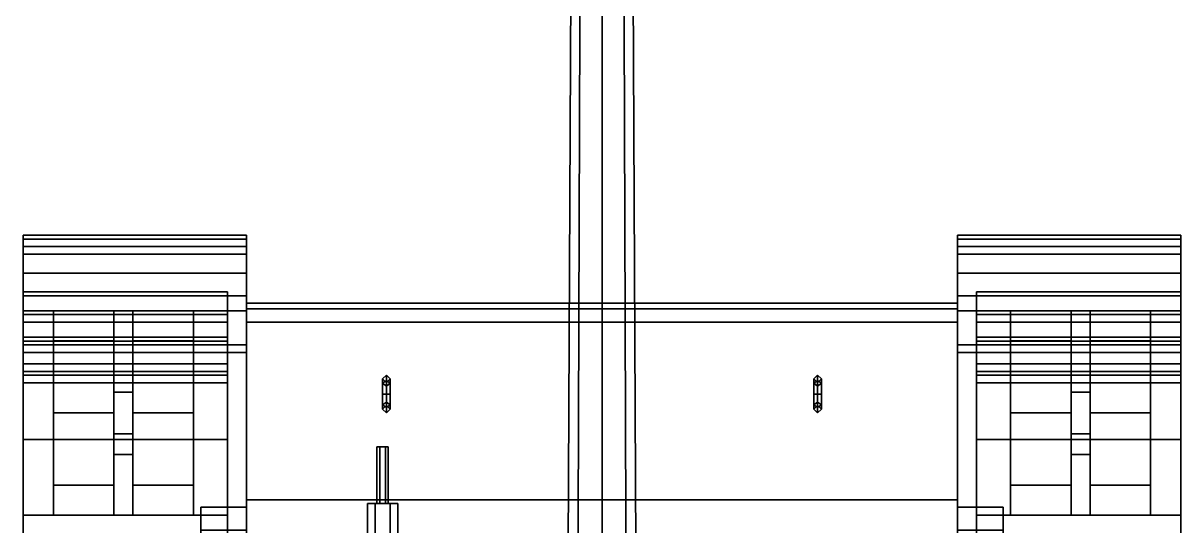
# Model space of a CAD drawing. Header units: millimetres. Extents: x -1.5 to 3, y -11.1 to 7.4.
# Drawn here: x -1.53 to 1.53, y 2.401 to 3.731 of the extents above; entities that cross this region are included whole.
import ezdxf

# ---------------------------------------------------------------- set-up
doc = ezdxf.new("R2010")
doc.units = ezdxf.units.MM
for name, color, linetype in [('gun', 1, 'Continuous'), ('mg', 1, 'Continuous'), ('mudguards', 6, 'Continuous'), ('tracks', 3, 'Continuous'), ('wheel', 2, 'Continuous')]:
    doc.layers.add(name, color=color, linetype=linetype)

msp = doc.modelspace()

# ---------------------------------------------------------------- linework, layer by layer
for points in [[(0.94, 2.9754, 0.7554), (0.94, 2.99, 0.72), (-0.94, 2.99, 0.72), (-0.94, 2.9754, 0.7554)], [(0.94, 2.99, 0.72), (0.94, 2.9754, 0.6846), (-0.94, 2.9754, 0.6846), (-0.94, 2.99, 0.72)], [(-0.94, 2.9754, 0.7554), (-0.94, 2.99, 0.72), (-0.94, 2.99, 0.72), (-0.94, 2.9754, 0.6846)], [(0.94, 2.94, 0.77), (0.94, 2.9754, 0.7554), (-0.94, 2.9754, 0.7554), (-0.94, 2.94, 0.77)], [(0.94, 2.9754, 0.6846), (0.94, 2.94, 0.67), (-0.94, 2.94, 0.67), (-0.94, 2.9754, 0.6846)], [(-0.94, 2.94, 0.77), (-0.94, 2.9754, 0.7554), (-0.94, 2.9754, 0.6846), (-0.94, 2.94, 0.67)], [(0.94, 2.9754, 0.6846), (0.94, 2.99, 0.72), (0.94, 2.99, 0.72), (0.94, 2.9754, 0.7554)], [(0.94, 2.94, 0.67), (0.94, 2.9754, 0.6846), (0.94, 2.9754, 0.7554), (0.94, 2.94, 0.77)], [(-0.94, 2.47, 0.4), (-0.94, -2.47, 0.4), (-0.94, -2.96, 0.89), (-0.94, 2.94, 0.67)], [(0.94, 2.94, 0.67), (0.94, 2.47, 0.4), (-0.94, 2.47, 0.4), (-0.94, 2.94, 0.67)], [(-0.94, 2.94, 0.77), (-0.94, -2.96, 0.89), (-0.94, -2.7338, 1.08), (-0.94, 2.4045, 1.08)], [(0.94, 2.37, 1.1), (0.94, 2.94, 0.77), (-0.94, 2.94, 0.77), (-0.94, 2.37, 1.1)], [(-0.94, -2.96, 0.89), (-0.94, 2.94, 0.77), (-0.94, 2.94, 0.67), (-0.94, -2.96, 0.89)], [(0.94, -2.96, 0.89), (0.94, -2.47, 0.4), (0.94, 2.47, 0.4), (0.94, 2.94, 0.67)], [(0.94, -2.7338, 1.08), (0.94, -2.96, 0.89), (0.94, 2.94, 0.77), (0.94, 2.4045, 1.08)], [(0.94, -2.96, 0.89), (0.94, 2.94, 0.67), (0.94, 2.94, 0.77), (0.94, -2.96, 0.89)], [(-0.57, 2.8, 0.88), (-0.58, 2.79, 0.88), (-0.58, 2.7783, 0.9083), (-0.57, 2.7854, 0.9154)], [(-0.57, 2.7854, 0.8446), (-0.58, 2.7783, 0.8517), (-0.58, 2.79, 0.88), (-0.57, 2.8, 0.88)], [(-0.58, 2.79, 0.88), (-0.57, 2.78, 0.88), (-0.57, 2.7712, 0.9012), (-0.58, 2.7783, 0.9083)], [(-0.58, 2.7783, 0.8517), (-0.57, 2.7712, 0.8588), (-0.57, 2.78, 0.88), (-0.58, 2.79, 0.88)], [(-0.57, 2.7854, 0.9154), (-0.58, 2.7783, 0.9083), (-0.58, 2.75, 0.92), (-0.57, 2.75, 0.93)], [(-0.56, 2.79, 0.88), (-0.57, 2.8, 0.88), (-0.57, 2.7854, 0.9154), (-0.56, 2.7783, 0.9083)], [(-0.56, 2.7783, 0.8517), (-0.57, 2.7854, 0.8446), (-0.57, 2.8, 0.88), (-0.56, 2.79, 0.88)], [(-0.57, 2.78, 0.88), (-0.56, 2.79, 0.88), (-0.56, 2.7783, 0.9083), (-0.57, 2.7712, 0.9012)], [(-0.57, 2.7712, 0.8588), (-0.56, 2.7783, 0.8517), (-0.56, 2.79, 0.88), (-0.57, 2.78, 0.88)], [(-0.56, 2.7783, 0.9083), (-0.57, 2.7854, 0.9154), (-0.57, 2.75, 0.93), (-0.56, 2.75, 0.92)], [(0.57, 2.7854, 0.8446), (0.56, 2.7783, 0.8517), (0.56, 2.79, 0.88), (0.57, 2.8, 0.88)], [(0.57, 2.8, 0.88), (0.56, 2.79, 0.88), (0.56, 2.7783, 0.9083), (0.57, 2.7854, 0.9154)], [(0.56, 2.7783, 0.8517), (0.57, 2.7712, 0.8588), (0.57, 2.78, 0.88), (0.56, 2.79, 0.88)], [(0.56, 2.79, 0.88), (0.57, 2.78, 0.88), (0.57, 2.7712, 0.9012), (0.56, 2.7783, 0.9083)], [(0.57, 2.7854, 0.9154), (0.56, 2.7783, 0.9083), (0.56, 2.75, 0.92), (0.57, 2.75, 0.93)], [(0.58, 2.7783, 0.8517), (0.57, 2.7854, 0.8446), (0.57, 2.8, 0.88), (0.58, 2.79, 0.88)], [(0.58, 2.79, 0.88), (0.57, 2.8, 0.88), (0.57, 2.7854, 0.9154), (0.58, 2.7783, 0.9083)], [(0.57, 2.7712, 0.8588), (0.58, 2.7783, 0.8517), (0.58, 2.79, 0.88), (0.57, 2.78, 0.88)], [(0.57, 2.78, 0.88), (0.58, 2.79, 0.88), (0.58, 2.7783, 0.9083), (0.57, 2.7712, 0.9012)], [(0.58, 2.7783, 0.9083), (0.57, 2.7854, 0.9154), (0.57, 2.75, 0.93), (0.58, 2.75, 0.92)], [(-0.58, 2.7783, 0.9083), (-0.57, 2.7712, 0.9012), (-0.57, 2.75, 0.91), (-0.58, 2.75, 0.92)], [(-0.57, 2.7712, 0.9012), (-0.56, 2.7783, 0.9083), (-0.56, 2.75, 0.92), (-0.57, 2.75, 0.91)], [(0.56, 2.7783, 0.9083), (0.57, 2.7712, 0.9012), (0.57, 2.75, 0.91), (0.56, 2.75, 0.92)], [(0.57, 2.7712, 0.9012), (0.58, 2.7783, 0.9083), (0.58, 2.75, 0.92), (0.57, 2.75, 0.91)], [(-0.57, 2.75, 0.93), (-0.58, 2.75, 0.92), (-0.58, 2.7217, 0.9083), (-0.57, 2.7146, 0.9154)], [(-0.58, 2.75, 0.92), (-0.57, 2.75, 0.91), (-0.57, 2.7288, 0.9012), (-0.58, 2.7217, 0.9083)], [(-0.58, 2.7217, 0.9083), (-0.57, 2.7288, 0.9012), (-0.57, 2.72, 0.88), (-0.58, 2.71, 0.88)], [(-0.56, 2.75, 0.92), (-0.57, 2.75, 0.93), (-0.57, 2.7146, 0.9154), (-0.56, 2.7217, 0.9083)], [(-0.57, 2.75, 0.91), (-0.56, 2.75, 0.92), (-0.56, 2.7217, 0.9083), (-0.57, 2.7288, 0.9012)], [(-0.57, 2.7288, 0.9012), (-0.56, 2.7217, 0.9083), (-0.56, 2.71, 0.88), (-0.57, 2.72, 0.88)], [(0.56, 2.75, 0.92), (0.57, 2.75, 0.91), (0.57, 2.7288, 0.9012), (0.56, 2.7217, 0.9083)], [(0.57, 2.75, 0.93), (0.56, 2.75, 0.92), (0.56, 2.7217, 0.9083), (0.57, 2.7146, 0.9154)], [(0.56, 2.7217, 0.9083), (0.57, 2.7288, 0.9012), (0.57, 2.72, 0.88), (0.56, 2.71, 0.88)], [(0.57, 2.75, 0.91), (0.58, 2.75, 0.92), (0.58, 2.7217, 0.9083), (0.57, 2.7288, 0.9012)], [(0.58, 2.75, 0.92), (0.57, 2.75, 0.93), (0.57, 2.7146, 0.9154), (0.58, 2.7217, 0.9083)], [(0.57, 2.7288, 0.9012), (0.58, 2.7217, 0.9083), (0.58, 2.71, 0.88), (0.57, 2.72, 0.88)], [(-0.57, 2.7146, 0.9154), (-0.58, 2.7217, 0.9083), (-0.58, 2.71, 0.88), (-0.57, 2.7, 0.88)], [(-0.56, 2.7217, 0.9083), (-0.57, 2.7146, 0.9154), (-0.57, 2.7, 0.88), (-0.56, 2.71, 0.88)], [(0.57, 2.7146, 0.9154), (0.56, 2.7217, 0.9083), (0.56, 2.71, 0.88), (0.57, 2.7, 0.88)], [(0.58, 2.7217, 0.9083), (0.57, 2.7146, 0.9154), (0.57, 2.7, 0.88), (0.58, 2.71, 0.88)], [(-0.94, 2.4506, 0.555), (-0.94, 2.4506, 0.485), (-1.06, 2.4506, 0.485), (-1.06, 2.4506, 0.555)], [(-0.94, 2.4506, 0.485), (-0.94, 2.39, 0.45), (-1.06, 2.39, 0.45), (-1.06, 2.4506, 0.485)], [(-0.94, 2.39, 0.59), (-0.94, 2.4506, 0.555), (-1.06, 2.4506, 0.555), (-1.06, 2.39, 0.59)], [(-1.06, 2.39, 0.45), (-1.06, 2.37, 0.45), (-1.06, 2.39, 0.59), (-1.06, 2.4506, 0.555)], [(-1.06, 2.4506, 0.485), (-1.06, 2.39, 0.45), (-1.06, 2.4506, 0.555), (-1.06, 2.4506, 0.485)], [(0.94, 2.47, 0.4), (0.94, -2.47, 0.4), (-0.94, -2.47, 0.4), (-0.94, 2.47, 0.4)], [(1.06, 2.39, 0.59), (1.06, 2.4506, 0.555), (0.94, 2.4506, 0.555), (0.94, 2.39, 0.59)], [(1.06, 2.4506, 0.555), (1.06, 2.4506, 0.485), (0.94, 2.4506, 0.485), (0.94, 2.4506, 0.555)], [(1.06, 2.4506, 0.485), (1.06, 2.39, 0.45), (0.94, 2.39, 0.45), (0.94, 2.4506, 0.485)], [(1.06, 2.4506, 0.555), (1.06, 2.39, 0.59), (1.06, 2.37, 0.45), (1.06, 2.39, 0.45)], [(1.06, 2.4506, 0.485), (1.06, 2.4506, 0.555), (1.06, 2.39, 0.45), (1.06, 2.4506, 0.485)]]:
    msp.add_3dface(points)
at = {"layer": 'gun'}
for points in [[(-0.0636, 2.16, 1.9464), (-0.09, 2.16, 2.01), (-0.075, 5.29, 2.01), (-0.053, 5.29, 1.957)], [(-0.09, 2.16, 2.01), (-0.0636, 2.16, 2.0736), (-0.053, 5.29, 2.063), (-0.075, 5.29, 2.01)], [(0, 2.16, 1.92), (-0.0636, 2.16, 1.9464), (-0.053, 5.29, 1.957), (0, 5.29, 1.935)], [(-0.0636, 2.16, 2.0736), (0, 2.16, 2.1), (0, 5.29, 2.085), (-0.053, 5.29, 2.063)], [(0.0636, 2.16, 1.9464), (0, 2.16, 1.92), (0, 5.29, 1.935), (0.053, 5.29, 1.957)], [(0, 2.16, 2.1), (0.0636, 2.16, 2.0736), (0.053, 5.29, 2.063), (0, 5.29, 2.085)], [(0.09, 2.16, 2.01), (0.0636, 2.16, 1.9464), (0.053, 5.29, 1.957), (0.075, 5.29, 2.01)], [(0.0636, 2.16, 2.0736), (0.09, 2.16, 2.01), (0.075, 5.29, 2.01), (0.053, 5.29, 2.063)]]:
    msp.add_3dface(points, dxfattribs=at)
at = {"layer": 'mg'}
for points in [[(-0.5875, 2.61, 1.213), (-0.595, 2.61, 1.2), (-0.595, 2.46, 1.2), (-0.5875, 2.46, 1.213)], [(-0.595, 2.61, 1.2), (-0.5875, 2.61, 1.187), (-0.5875, 2.46, 1.187), (-0.595, 2.46, 1.2)], [(-0.565, 2.61, 1.2), (-0.595, 2.61, 1.2), (-0.5875, 2.61, 1.213), (-0.5725, 2.61, 1.213)], [(-0.5725, 2.61, 1.187), (-0.5875, 2.61, 1.187), (-0.595, 2.61, 1.2), (-0.565, 2.61, 1.2)], [(-0.5725, 2.61, 1.213), (-0.5875, 2.61, 1.213), (-0.5875, 2.46, 1.213), (-0.5725, 2.46, 1.213)], [(-0.5875, 2.61, 1.187), (-0.5725, 2.61, 1.187), (-0.5725, 2.46, 1.187), (-0.5875, 2.46, 1.187)], [(-0.565, 2.61, 1.2), (-0.5725, 2.61, 1.213), (-0.5725, 2.46, 1.213), (-0.565, 2.46, 1.2)], [(-0.5725, 2.61, 1.187), (-0.565, 2.61, 1.2), (-0.565, 2.46, 1.2), (-0.5725, 2.46, 1.187)], [(-0.6, 2.46, 1.2446), (-0.62, 2.46, 1.21), (-0.62, 2.25, 1.21), (-0.6, 2.25, 1.2446)], [(-0.62, 2.46, 1.21), (-0.62, 2.46, 1.13), (-0.62, 2.25, 1.13), (-0.62, 2.25, 1.21)], [(-0.62, 2.46, 1.13), (-0.54, 2.46, 1.13), (-0.54, 2.25, 1.13), (-0.62, 2.25, 1.13)], [(-0.54, 2.46, 1.21), (-0.62, 2.46, 1.21), (-0.6, 2.46, 1.2446), (-0.56, 2.46, 1.2446)], [(-0.54, 2.46, 1.13), (-0.62, 2.46, 1.13), (-0.62, 2.46, 1.21), (-0.54, 2.46, 1.21)], [(-0.56, 2.46, 1.2446), (-0.6, 2.46, 1.2446), (-0.6, 2.25, 1.2446), (-0.56, 2.25, 1.2446)], [(-0.54, 2.46, 1.21), (-0.56, 2.46, 1.2446), (-0.56, 2.25, 1.2446), (-0.54, 2.25, 1.21)], [(-0.54, 2.46, 1.13), (-0.54, 2.46, 1.21), (-0.54, 2.25, 1.21), (-0.54, 2.25, 1.13)]]:
    msp.add_3dface(points, dxfattribs=at)
at = {"layer": 'mudguards', "extrusion": (-1, 0, 0)}
for p, q in [((0, 7.433, -11.0701), (0, -3.2589, -11.0701)), ((0, -3.2589, -19.2133), (0, 7.433, -19.2133)), ((0, 3.655, -5.94), (0, 3.655, 2.606)), ((0, 3.655, 2.606), (0, -3.1074, 2.606)), ((0, -3.1074, -5.94), (0, 3.655, -5.94))]:
    msp.add_line(p, q, dxfattribs=at)
at = {"layer": 'mudguards'}
for points in [[(-0.94, 3.17, 0.76), (-0.94, 3.14, 0.74), (-1.53, 3.14, 0.74), (-1.53, 3.17, 0.76)], [(-1.53, 3.14, 0.74), (-1.53, 3.12, 0.84), (-1.53, 3.16, 0.84), (-1.53, 3.17, 0.76)], [(-1.53, 3.17, 0.76), (-1.53, 3.16, 0.84), (-0.94, 3.16, 0.84), (-0.94, 3.17, 0.76)], [(-1.53, 3.16, 0.84), (-1.53, 3.12, 0.94), (-0.94, 3.12, 0.94), (-0.94, 3.16, 0.84)], [(-1.53, 3.12, 0.84), (-1.53, 3.07, 0.94), (-1.53, 3.12, 0.94), (-1.53, 3.16, 0.84)], [(-0.94, 3.16, 0.84), (-0.94, 3.12, 0.84), (-0.94, 3.14, 0.74), (-0.94, 3.17, 0.76)], [(-0.94, 3.12, 0.94), (-0.94, 3.07, 0.94), (-0.94, 3.12, 0.84), (-0.94, 3.16, 0.84)], [(0.94, 3.14, 0.74), (0.94, 3.12, 0.84), (0.94, 3.16, 0.84), (0.94, 3.17, 0.76)], [(1.53, 3.17, 0.76), (1.53, 3.14, 0.74), (0.94, 3.14, 0.74), (0.94, 3.17, 0.76)], [(0.94, 3.17, 0.76), (0.94, 3.16, 0.84), (1.53, 3.16, 0.84), (1.53, 3.17, 0.76)], [(0.94, 3.16, 0.84), (0.94, 3.12, 0.94), (1.53, 3.12, 0.94), (1.53, 3.16, 0.84)], [(0.94, 3.12, 0.84), (0.94, 3.07, 0.94), (0.94, 3.12, 0.94), (0.94, 3.16, 0.84)], [(1.53, 3.16, 0.84), (1.53, 3.12, 0.84), (1.53, 3.14, 0.74), (1.53, 3.17, 0.76)], [(1.53, 3.12, 0.94), (1.53, 3.07, 0.94), (1.53, 3.12, 0.84), (1.53, 3.16, 0.84)], [(-0.94, 3.14, 0.74), (-0.94, 3.12, 0.84), (-1.53, 3.12, 0.84), (-1.53, 3.14, 0.74)], [(-0.94, 3.14, 0.74), (-0.94, 2.9754, 0.6846), (-0.94, 2.99, 0.72), (-0.94, 3.12, 0.84)], [(-0.94, 3.12, 0.84), (-0.94, 2.99, 0.72), (-0.94, 2.9754, 0.6846), (-0.94, 3.14, 0.74)], [(1.53, 3.14, 0.74), (1.53, 3.12, 0.84), (0.94, 3.12, 0.84), (0.94, 3.14, 0.74)], [(0.94, 3.12, 0.84), (0.94, 2.99, 0.72), (0.94, 2.9754, 0.6846), (0.94, 3.14, 0.74)], [(0.94, 3.14, 0.74), (0.94, 2.9754, 0.6846), (0.94, 2.99, 0.72), (0.94, 3.12, 0.84)], [(-0.94, 3.12, 0.84), (-0.94, 3.07, 0.94), (-1.53, 3.07, 0.94), (-1.53, 3.12, 0.84)], [(-1.53, 3.12, 0.94), (-1.53, 3.01, 1.04), (-0.94, 3.01, 1.04), (-0.94, 3.12, 0.94)], [(-1.53, 3.07, 0.94), (-1.53, 2.97, 1.03), (-1.53, 3.01, 1.04), (-1.53, 3.12, 0.94)], [(-0.94, 3.01, 1.04), (-0.94, 2.97, 1.03), (-0.94, 3.07, 0.94), (-0.94, 3.12, 0.94)], [(-0.94, 3.07, 0.94), (-0.94, 2.9754, 0.7554), (-0.94, 2.99, 0.72), (-0.94, 3.12, 0.84)], [(-0.94, 3.12, 0.84), (-0.94, 2.99, 0.72), (-0.94, 2.9754, 0.7554), (-0.94, 3.07, 0.94)], [(0.94, 3.07, 0.94), (0.94, 2.97, 1.03), (0.94, 3.01, 1.04), (0.94, 3.12, 0.94)], [(0.94, 3.12, 0.94), (0.94, 3.01, 1.04), (1.53, 3.01, 1.04), (1.53, 3.12, 0.94)], [(1.53, 3.12, 0.84), (1.53, 3.07, 0.94), (0.94, 3.07, 0.94), (0.94, 3.12, 0.84)], [(0.94, 3.12, 0.84), (0.94, 2.99, 0.72), (0.94, 2.9754, 0.7554), (0.94, 3.07, 0.94)], [(0.94, 3.07, 0.94), (0.94, 2.9754, 0.7554), (0.94, 2.99, 0.72), (0.94, 3.12, 0.84)], [(1.53, 3.01, 1.04), (1.53, 2.97, 1.03), (1.53, 3.07, 0.94), (1.53, 3.12, 0.94)], [(-0.94, 3.07, 0.94), (-0.94, 2.97, 1.03), (-1.53, 2.97, 1.03), (-1.53, 3.07, 0.94)], [(-0.94, 3.07, 0.94), (-0.94, 2.9754, 0.7554), (-0.94, 2.94, 0.77), (-0.94, 2.97, 1.03)], [(-0.94, 2.97, 1.03), (-0.94, 2.94, 0.77), (-0.94, 2.9754, 0.7554), (-0.94, 3.07, 0.94)], [(1.53, 3.07, 0.94), (1.53, 2.97, 1.03), (0.94, 2.97, 1.03), (0.94, 3.07, 0.94)], [(0.94, 2.97, 1.03), (0.94, 2.94, 0.77), (0.94, 2.9754, 0.7554), (0.94, 3.07, 0.94)], [(0.94, 3.07, 0.94), (0.94, 2.9754, 0.7554), (0.94, 2.94, 0.77), (0.94, 2.97, 1.03)], [(-1.53, 2.97, 1.03), (-1.53, 2.86, 1.08), (-1.53, 2.88, 1.1), (-1.53, 3.01, 1.04)], [(-1.53, 3.01, 1.04), (-1.53, 2.88, 1.1), (-0.94, 2.88, 1.1), (-0.94, 3.01, 1.04)], [(-0.94, 2.88, 1.1), (-0.94, 2.86, 1.08), (-0.94, 2.97, 1.03), (-0.94, 3.01, 1.04)], [(0.94, 2.97, 1.03), (0.94, 2.86, 1.08), (0.94, 2.88, 1.1), (0.94, 3.01, 1.04)], [(0.94, 3.01, 1.04), (0.94, 2.88, 1.1), (1.53, 2.88, 1.1), (1.53, 3.01, 1.04)], [(1.53, 2.88, 1.1), (1.53, 2.86, 1.08), (1.53, 2.97, 1.03), (1.53, 3.01, 1.04)], [(-0.94, 2.97, 1.03), (-0.94, 2.86, 1.08), (-1.53, 2.86, 1.08), (-1.53, 2.97, 1.03)], [(-0.94, 2.86, 1.08), (-0.94, 2.4045, 1.08), (-0.94, 2.94, 0.77), (-0.94, 2.97, 1.03)], [(-0.94, 2.97, 1.03), (-0.94, 2.94, 0.77), (-0.94, 2.4045, 1.08), (-0.94, 2.86, 1.08)], [(1.53, 2.97, 1.03), (1.53, 2.86, 1.08), (0.94, 2.86, 1.08), (0.94, 2.97, 1.03)], [(0.94, 2.86, 1.08), (0.94, 2.4045, 1.08), (0.94, 2.94, 0.77), (0.94, 2.97, 1.03)], [(0.94, 2.97, 1.03), (0.94, 2.94, 0.77), (0.94, 2.4045, 1.08), (0.94, 2.86, 1.08)], [(-1.53, 2.86, 1.08), (-1.53, -2.74, 1.08), (-1.53, -2.71, 1.1), (-1.53, 2.88, 1.1)], [(-1.53, 2.88, 1.1), (-1.53, 2.37, 1.1), (-0.94, 2.37, 1.1), (-0.94, 2.88, 1.1)], [(-0.94, 2.37, 1.1), (-0.94, 2.4045, 1.08), (-0.94, 2.86, 1.08), (-0.94, 2.88, 1.1)], [(0.94, 2.86, 1.08), (0.94, 2.4045, 1.08), (0.94, 2.37, 1.1), (0.94, 2.88, 1.1)], [(0.94, 2.88, 1.1), (0.94, 2.37, 1.1), (1.53, 2.37, 1.1), (1.53, 2.88, 1.1)], [(1.53, -2.71, 1.1), (1.53, -2.74, 1.08), (1.53, 2.86, 1.08), (1.53, 2.88, 1.1)], [(-0.94, 2.86, 1.08), (-0.94, -2.7338, 1.08), (-1.53, -2.74, 1.08), (-1.53, 2.86, 1.08)], [(1.53, 2.86, 1.08), (1.53, -2.74, 1.08), (0.94, -2.7338, 1.08), (0.94, 2.86, 1.08)]]:
    msp.add_3dface(points, dxfattribs=at)
at = {"layer": 'tracks'}
for points in [[(-0.99, 3.02, 0.65), (-0.99, 2.94, 0.45), (-1.53, 2.94, 0.45), (-1.53, 3.02, 0.65)], [(-1.53, 3.02, 0.65), (-1.53, 2.94, 0.45), (-1.53, 2.89, 0.47), (-1.53, 2.96, 0.65)], [(-1.53, 2.94, 0.84), (-1.53, 3.02, 0.65), (-1.53, 2.96, 0.65), (-1.53, 2.9, 0.81)], [(-0.99, 2.94, 0.84), (-0.99, 3.02, 0.65), (-1.53, 3.02, 0.65), (-1.53, 2.94, 0.84)], [(-0.99, 2.89, 0.47), (-0.99, 2.94, 0.45), (-0.99, 3.02, 0.65), (-0.99, 2.96, 0.65)], [(-0.99, 2.96, 0.65), (-0.99, 3.02, 0.65), (-0.99, 2.94, 0.84), (-0.99, 2.9, 0.81)], [(1.53, 2.94, 0.84), (1.53, 3.02, 0.65), (0.99, 3.02, 0.65), (0.99, 2.94, 0.84)], [(0.99, 2.94, 0.84), (0.99, 3.02, 0.65), (0.99, 2.96, 0.65), (0.99, 2.9, 0.81)], [(0.99, 3.02, 0.65), (0.99, 2.94, 0.45), (0.99, 2.89, 0.47), (0.99, 2.96, 0.65)], [(1.53, 3.02, 0.65), (1.53, 2.94, 0.45), (0.99, 2.94, 0.45), (0.99, 3.02, 0.65)], [(1.53, 2.96, 0.65), (1.53, 3.02, 0.65), (1.53, 2.94, 0.84), (1.53, 2.9, 0.81)], [(1.53, 2.89, 0.47), (1.53, 2.94, 0.45), (1.53, 3.02, 0.65), (1.53, 2.96, 0.65)], [(-1.53, 2.96, 0.65), (-1.53, 2.89, 0.47), (-0.99, 2.89, 0.47), (-0.99, 2.96, 0.65)], [(-1.53, 2.9, 0.81), (-1.53, 2.96, 0.65), (-0.99, 2.96, 0.65), (-0.99, 2.9, 0.81)], [(-0.99, 2.94, 0.45), (-0.99, 2.81, 0.34), (-1.53, 2.81, 0.34), (-1.53, 2.94, 0.45)], [(-1.53, 2.94, 0.45), (-1.53, 2.81, 0.34), (-1.53, 2.78, 0.38), (-1.53, 2.89, 0.47)], [(-0.99, 2.83, 0.95), (-0.99, 2.94, 0.84), (-1.53, 2.94, 0.84), (-1.53, 2.83, 0.95)], [(-1.53, 2.83, 0.95), (-1.53, 2.94, 0.84), (-1.53, 2.9, 0.81), (-1.53, 2.8, 0.91)], [(-0.99, 2.78, 0.38), (-0.99, 2.81, 0.34), (-0.99, 2.94, 0.45), (-0.99, 2.89, 0.47)], [(-0.99, 2.9, 0.81), (-0.99, 2.94, 0.84), (-0.99, 2.83, 0.95), (-0.99, 2.8, 0.91)], [(0.99, 2.9, 0.81), (0.99, 2.96, 0.65), (1.53, 2.96, 0.65), (1.53, 2.9, 0.81)], [(0.99, 2.96, 0.65), (0.99, 2.89, 0.47), (1.53, 2.89, 0.47), (1.53, 2.96, 0.65)], [(0.99, 2.83, 0.95), (0.99, 2.94, 0.84), (0.99, 2.9, 0.81), (0.99, 2.8, 0.91)], [(1.53, 2.83, 0.95), (1.53, 2.94, 0.84), (0.99, 2.94, 0.84), (0.99, 2.83, 0.95)], [(1.53, 2.94, 0.45), (1.53, 2.81, 0.34), (0.99, 2.81, 0.34), (0.99, 2.94, 0.45)], [(0.99, 2.94, 0.45), (0.99, 2.81, 0.34), (0.99, 2.78, 0.38), (0.99, 2.89, 0.47)], [(1.53, 2.9, 0.81), (1.53, 2.94, 0.84), (1.53, 2.83, 0.95), (1.53, 2.8, 0.91)], [(1.53, 2.78, 0.38), (1.53, 2.81, 0.34), (1.53, 2.94, 0.45), (1.53, 2.89, 0.47)], [(-1.53, 2.8, 0.91), (-1.53, 2.9, 0.81), (-0.99, 2.9, 0.81), (-0.99, 2.8, 0.91)], [(-1.53, 2.89, 0.47), (-1.53, 2.78, 0.38), (-0.99, 2.78, 0.38), (-0.99, 2.89, 0.47)], [(0.99, 2.8, 0.91), (0.99, 2.9, 0.81), (1.53, 2.9, 0.81), (1.53, 2.8, 0.91)], [(0.99, 2.89, 0.47), (0.99, 2.78, 0.38), (1.53, 2.78, 0.38), (1.53, 2.89, 0.47)], [(-1.53, 2.63, 0.95), (-1.53, 2.83, 0.95), (-1.53, 2.8, 0.91), (-1.53, 2.63, 0.91)], [(-0.99, 2.63, 0.95), (-0.99, 2.83, 0.95), (-1.53, 2.83, 0.95), (-1.53, 2.63, 0.95)], [(-0.99, 2.8, 0.91), (-0.99, 2.83, 0.95), (-0.99, 2.63, 0.95), (-0.99, 2.63, 0.91)], [(0.99, 2.63, 0.95), (0.99, 2.83, 0.95), (0.99, 2.8, 0.91), (0.99, 2.63, 0.91)], [(1.53, 2.63, 0.95), (1.53, 2.83, 0.95), (0.99, 2.83, 0.95), (0.99, 2.63, 0.95)], [(1.53, 2.8, 0.91), (1.53, 2.83, 0.95), (1.53, 2.63, 0.95), (1.53, 2.63, 0.91)], [(-1.53, 2.81, 0.34), (-1.53, 2.18, 0.05), (-1.53, 2.16, 0.08), (-1.53, 2.78, 0.38)], [(-0.99, 2.81, 0.34), (-0.99, 2.18, 0.05), (-1.53, 2.18, 0.05), (-1.53, 2.81, 0.34)], [(-1.53, 2.63, 0.91), (-1.53, 2.8, 0.91), (-0.99, 2.8, 0.91), (-0.99, 2.63, 0.91)], [(-0.99, 2.16, 0.08), (-0.99, 2.18, 0.05), (-0.99, 2.81, 0.34), (-0.99, 2.78, 0.38)], [(0.99, 2.81, 0.34), (0.99, 2.18, 0.05), (0.99, 2.16, 0.08), (0.99, 2.78, 0.38)], [(1.53, 2.81, 0.34), (1.53, 2.18, 0.05), (0.99, 2.18, 0.05), (0.99, 2.81, 0.34)], [(0.99, 2.63, 0.91), (0.99, 2.8, 0.91), (1.53, 2.8, 0.91), (1.53, 2.63, 0.91)], [(1.53, 2.16, 0.08), (1.53, 2.18, 0.05), (1.53, 2.81, 0.34), (1.53, 2.78, 0.38)], [(-1.53, 2.78, 0.38), (-1.53, 2.16, 0.08), (-0.99, 2.16, 0.08), (-0.99, 2.78, 0.38)], [(0.99, 2.78, 0.38), (0.99, 2.16, 0.08), (1.53, 2.16, 0.08), (1.53, 2.78, 0.38)], [(-1.53, 2.43, 0.9), (-1.53, 2.63, 0.91), (-0.99, 2.63, 0.91), (-0.99, 2.43, 0.9)], [(-1.53, 2.43, 0.94), (-1.53, 2.63, 0.95), (-1.53, 2.63, 0.91), (-1.53, 2.43, 0.9)], [(-0.99, 2.43, 0.94), (-0.99, 2.63, 0.95), (-1.53, 2.63, 0.95), (-1.53, 2.43, 0.94)], [(-0.99, 2.63, 0.91), (-0.99, 2.63, 0.95), (-0.99, 2.43, 0.94), (-0.99, 2.43, 0.9)], [(1.53, 2.43, 0.94), (1.53, 2.63, 0.95), (0.99, 2.63, 0.95), (0.99, 2.43, 0.94)], [(0.99, 2.43, 0.94), (0.99, 2.63, 0.95), (0.99, 2.63, 0.91), (0.99, 2.43, 0.9)], [(0.99, 2.43, 0.9), (0.99, 2.63, 0.91), (1.53, 2.63, 0.91), (1.53, 2.43, 0.9)], [(1.53, 2.63, 0.91), (1.53, 2.63, 0.95), (1.53, 2.43, 0.94), (1.53, 2.43, 0.9)], [(-1.53, 2, 0.89), (-1.53, 2.43, 0.9), (-0.99, 2.43, 0.9), (-0.99, 2, 0.89)], [(-1.53, 2, 0.93), (-1.53, 2.43, 0.94), (-1.53, 2.43, 0.9), (-1.53, 2, 0.89)], [(-0.99, 2, 0.93), (-0.99, 2.43, 0.94), (-1.53, 2.43, 0.94), (-1.53, 2, 0.93)], [(-0.99, 2.43, 0.9), (-0.99, 2.43, 0.94), (-0.99, 2, 0.93), (-0.99, 2, 0.89)], [(0.99, 2, 0.93), (0.99, 2.43, 0.94), (0.99, 2.43, 0.9), (0.99, 2, 0.89)], [(1.53, 2, 0.93), (1.53, 2.43, 0.94), (0.99, 2.43, 0.94), (0.99, 2, 0.93)], [(0.99, 2, 0.89), (0.99, 2.43, 0.9), (1.53, 2.43, 0.9), (1.53, 2, 0.89)], [(1.53, 2.43, 0.9), (1.53, 2.43, 0.94), (1.53, 2, 0.93), (1.53, 2, 0.89)]]:
    msp.add_3dface(points, dxfattribs=at)
at = {"layer": 'wheel'}
for points in [[(-1.29, 2.8909, 0.8409), (-1.29, 2.97, 0.65), (-1.45, 2.97, 0.65), (-1.45, 2.8909, 0.8409)], [(-1.29, 2.97, 0.65), (-1.29, 2.8909, 0.4591), (-1.45, 2.8909, 0.4591), (-1.45, 2.97, 0.65)], [(-1.45, 2.7, 0.92), (-1.45, 2.8909, 0.8409), (-1.45, 2.97, 0.65), (-1.45, 2.5091, 0.8409)], [(-1.45, 2.5091, 0.8409), (-1.45, 2.97, 0.65), (-1.45, 2.8909, 0.4591), (-1.45, 2.43, 0.65)], [(-1.29, 2.97, 0.65), (-1.29, 2.5091, 0.4591), (-1.29, 2.7, 0.38), (-1.29, 2.8909, 0.4591)], [(-1.29, 2.8909, 0.8409), (-1.29, 2.43, 0.65), (-1.29, 2.5091, 0.4591), (-1.29, 2.97, 0.65)], [(-1.24, 2.5091, 0.8409), (-1.24, 2.97, 0.65), (-1.24, 2.8909, 0.4591), (-1.24, 2.43, 0.65)], [(-1.08, 2.97, 0.65), (-1.08, 2.8909, 0.4591), (-1.24, 2.8909, 0.4591), (-1.24, 2.97, 0.65)], [(-1.24, 2.7, 0.92), (-1.24, 2.8909, 0.8409), (-1.24, 2.97, 0.65), (-1.24, 2.5091, 0.8409)], [(-1.08, 2.8909, 0.8409), (-1.08, 2.97, 0.65), (-1.24, 2.97, 0.65), (-1.24, 2.8909, 0.8409)], [(-1.08, 2.8909, 0.8409), (-1.08, 2.43, 0.65), (-1.08, 2.5091, 0.4591), (-1.08, 2.97, 0.65)], [(-1.08, 2.97, 0.65), (-1.08, 2.5091, 0.4591), (-1.08, 2.7, 0.38), (-1.08, 2.8909, 0.4591)], [(1.08, 2.5091, 0.8409), (1.08, 2.97, 0.65), (1.08, 2.8909, 0.4591), (1.08, 2.43, 0.65)], [(1.24, 2.97, 0.65), (1.24, 2.8909, 0.4591), (1.08, 2.8909, 0.4591), (1.08, 2.97, 0.65)], [(1.08, 2.7, 0.92), (1.08, 2.8909, 0.8409), (1.08, 2.97, 0.65), (1.08, 2.5091, 0.8409)], [(1.24, 2.8909, 0.8409), (1.24, 2.97, 0.65), (1.08, 2.97, 0.65), (1.08, 2.8909, 0.8409)], [(1.24, 2.8909, 0.8409), (1.24, 2.43, 0.65), (1.24, 2.5091, 0.4591), (1.24, 2.97, 0.65)], [(1.24, 2.97, 0.65), (1.24, 2.5091, 0.4591), (1.24, 2.7, 0.38), (1.24, 2.8909, 0.4591)], [(1.45, 2.97, 0.65), (1.45, 2.8909, 0.4591), (1.29, 2.8909, 0.4591), (1.29, 2.97, 0.65)], [(1.29, 2.5091, 0.8409), (1.29, 2.97, 0.65), (1.29, 2.8909, 0.4591), (1.29, 2.43, 0.65)], [(1.45, 2.8909, 0.8409), (1.45, 2.97, 0.65), (1.29, 2.97, 0.65), (1.29, 2.8909, 0.8409)], [(1.29, 2.7, 0.92), (1.29, 2.8909, 0.8409), (1.29, 2.97, 0.65), (1.29, 2.5091, 0.8409)], [(1.45, 2.97, 0.65), (1.45, 2.5091, 0.4591), (1.45, 2.7, 0.38), (1.45, 2.8909, 0.4591)], [(1.45, 2.8909, 0.8409), (1.45, 2.43, 0.65), (1.45, 2.5091, 0.4591), (1.45, 2.97, 0.65)], [(-1.29, 2.7, 0.92), (-1.29, 2.8909, 0.8409), (-1.45, 2.8909, 0.8409), (-1.45, 2.7, 0.92)], [(-1.29, 2.8909, 0.4591), (-1.29, 2.7, 0.38), (-1.45, 2.7, 0.38), (-1.45, 2.8909, 0.4591)], [(-1.45, 2.43, 0.65), (-1.45, 2.8909, 0.4591), (-1.45, 2.7, 0.38), (-1.45, 2.5091, 0.4591)], [(-1.29, 2.7, 0.92), (-1.29, 2.5091, 0.8409), (-1.29, 2.43, 0.65), (-1.29, 2.8909, 0.8409)], [(-1.24, 2.43, 0.65), (-1.24, 2.8909, 0.4591), (-1.24, 2.7, 0.38), (-1.24, 2.5091, 0.4591)], [(-1.08, 2.8909, 0.4591), (-1.08, 2.7, 0.38), (-1.24, 2.7, 0.38), (-1.24, 2.8909, 0.4591)], [(-1.08, 2.7, 0.92), (-1.08, 2.8909, 0.8409), (-1.24, 2.8909, 0.8409), (-1.24, 2.7, 0.92)], [(-1.08, 2.7, 0.92), (-1.08, 2.5091, 0.8409), (-1.08, 2.43, 0.65), (-1.08, 2.8909, 0.8409)], [(1.08, 2.43, 0.65), (1.08, 2.8909, 0.4591), (1.08, 2.7, 0.38), (1.08, 2.5091, 0.4591)], [(1.24, 2.8909, 0.4591), (1.24, 2.7, 0.38), (1.08, 2.7, 0.38), (1.08, 2.8909, 0.4591)], [(1.24, 2.7, 0.92), (1.24, 2.8909, 0.8409), (1.08, 2.8909, 0.8409), (1.08, 2.7, 0.92)], [(1.24, 2.7, 0.92), (1.24, 2.5091, 0.8409), (1.24, 2.43, 0.65), (1.24, 2.8909, 0.8409)], [(1.29, 2.43, 0.65), (1.29, 2.8909, 0.4591), (1.29, 2.7, 0.38), (1.29, 2.5091, 0.4591)], [(1.45, 2.8909, 0.4591), (1.45, 2.7, 0.38), (1.29, 2.7, 0.38), (1.29, 2.8909, 0.4591)], [(1.45, 2.7, 0.92), (1.45, 2.8909, 0.8409), (1.29, 2.8909, 0.8409), (1.29, 2.7, 0.92)], [(1.45, 2.7, 0.92), (1.45, 2.5091, 0.8409), (1.45, 2.43, 0.65), (1.45, 2.8909, 0.8409)], [(-1.24, 2.755, 0.7453), (-1.24, 2.81, 0.65), (-1.29, 2.81, 0.65), (-1.29, 2.755, 0.7453)], [(-1.24, 2.81, 0.65), (-1.24, 2.755, 0.5547), (-1.29, 2.755, 0.5547), (-1.29, 2.81, 0.65)], [(1.29, 2.81, 0.65), (1.29, 2.755, 0.5547), (1.24, 2.755, 0.5547), (1.24, 2.81, 0.65)], [(1.29, 2.755, 0.7453), (1.29, 2.81, 0.65), (1.24, 2.81, 0.65), (1.24, 2.755, 0.7453)], [(-1.24, 2.755, 0.5547), (-1.24, 2.645, 0.5547), (-1.29, 2.645, 0.5547), (-1.29, 2.755, 0.5547)], [(-1.24, 2.645, 0.7453), (-1.24, 2.755, 0.7453), (-1.29, 2.755, 0.7453), (-1.29, 2.645, 0.7453)], [(1.29, 2.645, 0.7453), (1.29, 2.755, 0.7453), (1.24, 2.755, 0.7453), (1.24, 2.645, 0.7453)], [(1.29, 2.755, 0.5547), (1.29, 2.645, 0.5547), (1.24, 2.645, 0.5547), (1.24, 2.755, 0.5547)], [(-1.29, 2.5091, 0.8409), (-1.29, 2.7, 0.92), (-1.45, 2.7, 0.92), (-1.45, 2.5091, 0.8409)], [(-1.29, 2.7, 0.38), (-1.29, 2.5091, 0.4591), (-1.45, 2.5091, 0.4591), (-1.45, 2.7, 0.38)], [(-1.08, 2.7, 0.38), (-1.08, 2.5091, 0.4591), (-1.24, 2.5091, 0.4591), (-1.24, 2.7, 0.38)], [(-1.08, 2.5091, 0.8409), (-1.08, 2.7, 0.92), (-1.24, 2.7, 0.92), (-1.24, 2.5091, 0.8409)], [(1.24, 2.7, 0.38), (1.24, 2.5091, 0.4591), (1.08, 2.5091, 0.4591), (1.08, 2.7, 0.38)], [(1.24, 2.5091, 0.8409), (1.24, 2.7, 0.92), (1.08, 2.7, 0.92), (1.08, 2.5091, 0.8409)], [(1.45, 2.7, 0.38), (1.45, 2.5091, 0.4591), (1.29, 2.5091, 0.4591), (1.29, 2.7, 0.38)], [(1.45, 2.5091, 0.8409), (1.45, 2.7, 0.92), (1.29, 2.7, 0.92), (1.29, 2.5091, 0.8409)], [(-1.24, 2.59, 0.65), (-1.24, 2.645, 0.7453), (-1.29, 2.645, 0.7453), (-1.29, 2.59, 0.65)], [(-1.24, 2.645, 0.5547), (-1.24, 2.59, 0.65), (-1.29, 2.59, 0.65), (-1.29, 2.645, 0.5547)], [(1.29, 2.645, 0.5547), (1.29, 2.59, 0.65), (1.24, 2.59, 0.65), (1.24, 2.645, 0.5547)], [(1.29, 2.59, 0.65), (1.29, 2.645, 0.7453), (1.24, 2.645, 0.7453), (1.24, 2.59, 0.65)], [(-1.29, 2.43, 0.65), (-1.29, 2.5091, 0.8409), (-1.45, 2.5091, 0.8409), (-1.45, 2.43, 0.65)], [(-1.29, 2.5091, 0.4591), (-1.29, 2.43, 0.65), (-1.45, 2.43, 0.65), (-1.45, 2.5091, 0.4591)], [(-1.08, 2.5091, 0.4591), (-1.08, 2.43, 0.65), (-1.24, 2.43, 0.65), (-1.24, 2.5091, 0.4591)], [(-1.08, 2.43, 0.65), (-1.08, 2.5091, 0.8409), (-1.24, 2.5091, 0.8409), (-1.24, 2.43, 0.65)], [(1.24, 2.5091, 0.4591), (1.24, 2.43, 0.65), (1.08, 2.43, 0.65), (1.08, 2.5091, 0.4591)], [(1.24, 2.43, 0.65), (1.24, 2.5091, 0.8409), (1.08, 2.5091, 0.8409), (1.08, 2.43, 0.65)], [(1.45, 2.5091, 0.4591), (1.45, 2.43, 0.65), (1.29, 2.43, 0.65), (1.29, 2.5091, 0.4591)], [(1.45, 2.43, 0.65), (1.45, 2.5091, 0.8409), (1.29, 2.5091, 0.8409), (1.29, 2.43, 0.65)]]:
    msp.add_3dface(points, dxfattribs=at)

doc.saveas('drawing.dxf')
